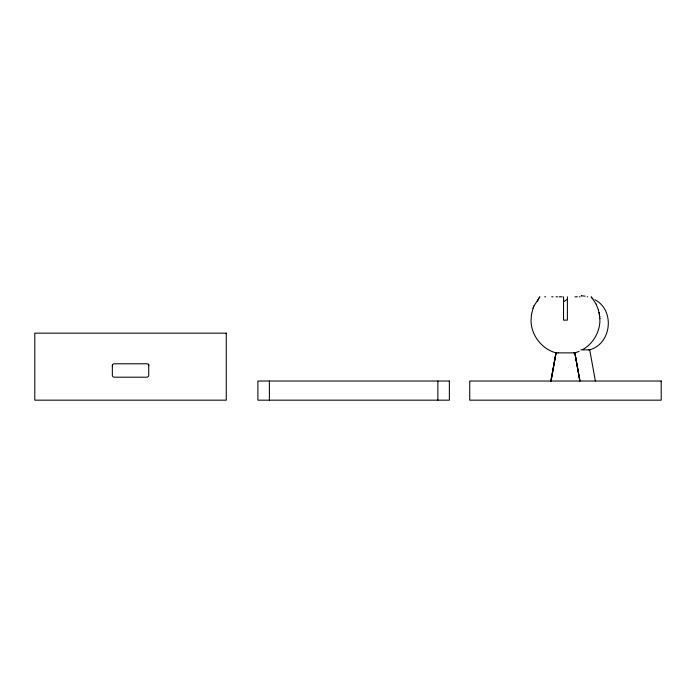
<?xml version="1.0" encoding="UTF-8"?>
<svg xmlns="http://www.w3.org/2000/svg" width="696" height="696" viewBox="0 0 696 696"><rect width="100%" height="100%" fill="white"/><g stroke="black" fill="none" stroke-linecap="round" stroke-linejoin="round"><path stroke-width="1.04" d="M599.917 320.839C599.63 332.427 593.027 343.58 583.013 349.418M531.457 314.583L533.145 307.954M531.492 314.357L531.083 320.134M551.101 381.025L556.13 352.872L558.149 352.872M533.058 308.197L533.928 305.996M533.902 306.066L539.818 296.827L539.035 298.088M537.425 301.264L538.365 299.315M563.769 301.646L566.648 299.689M579.15 351.384L575.079 352.846M590.191 349.705C611.81 343.137 614.925 310.19 594.915 299.689M580.055 381.025L574.8 352.872M574.652 352.881L573.504 352.872M589.181 349.853L589.721 349.853L595.376 381.025M589.094 349.853L588.407 349.853M588.346 349.853L580.786 349.853M573.495 352.872L558.166 352.872M581.151 295.835L581.612 295.835M544.733 296.827L545.647 296.827M551.684 296.827L553.076 296.827M556 296.827L557.513 296.827M559.071 296.827L560.036 296.827M560.645 296.827L562.246 296.827M574.94 296.827L575.844 296.827M576.418 296.827L577.306 296.827M579.255 296.827L580.072 296.827M587.189 296.827L587.694 296.827M599.856 320.134L599.839 318.42M581.656 295.835L585.127 296.157M555.852 352.846C541.81 348.974 531.283 335.394 531.022 320.839M592.766 298.819L591.113 296.827L591.896 298.088M592.627 298.627L596.107 304.091M596.115 304.108L598.543 310.303M598.447 309.972L599.735 316.75M599.082 312.434L599.447 314.357M599.691 316.271L599.856 318.672M567.379 296.827L567.379 320.134L563.551 320.134L563.551 296.827M437.871 381.025L437.871 400.165M269.387 381.025L269.387 400.165M148.726 364.086L148.726 375.275A1.914 1.914 0 0 1 146.804 377.189L114.257 377.189A1.914 1.914 0 0 1 112.343 375.275L112.343 365.156M148.726 365.704A1.914 1.914 0 0 0 146.804 363.79L114.257 363.79A1.914 1.914 0 0 0 112.343 365.704M555.982 352.872L550.875 381.025L555.982 352.872M226.27 333.158L34.8 333.158L34.8 400.165L226.27 400.165L226.27 333.158M449.364 381.025L257.894 381.025L257.894 400.165L449.364 400.165L449.364 381.025M661.2 381.025L469.73 381.025L469.73 400.165L661.2 400.165L661.2 381.025M574.879 352.881L579.829 381.025L574.861 352.881"/></g></svg>
